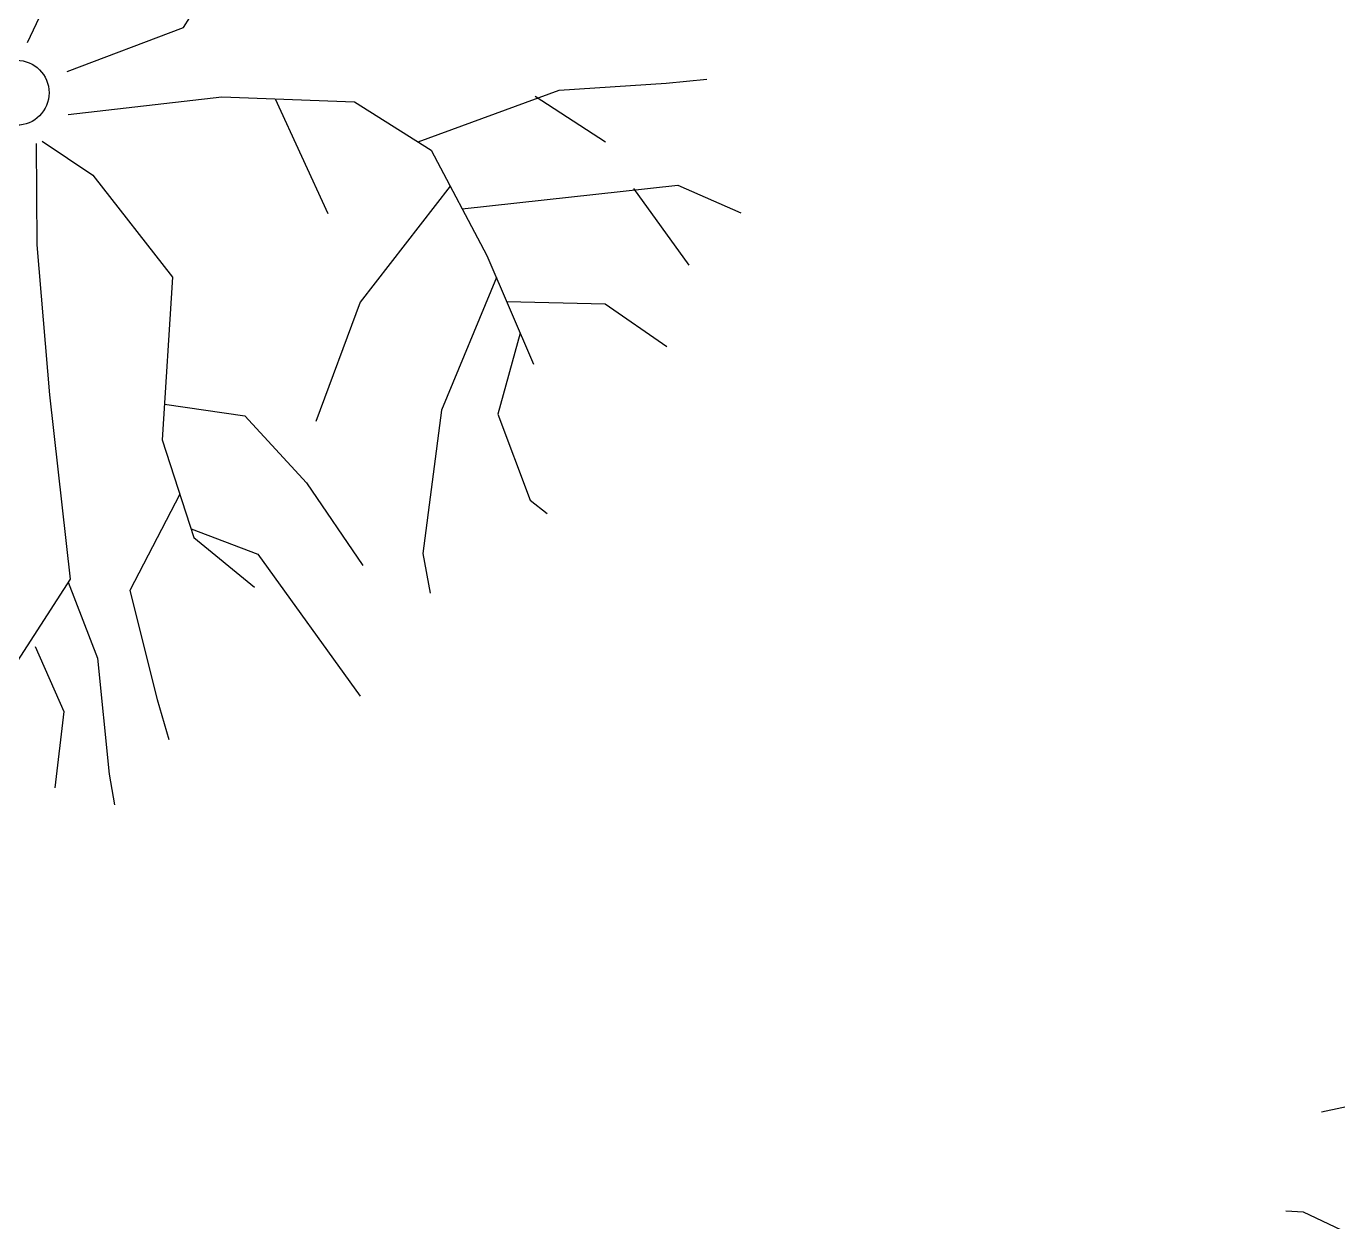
# Model space of a CAD drawing. Header units: inches. Extents: x 99023 to 109265, y 17199 to 18675.
# Drawn here: x 99647.7 to 99662.35, y 18109.16 to 18122.51 of the extents above; entities that cross this region are included whole.
import ezdxf

# ---------------------------------------------------------------- set-up
doc = ezdxf.new("R2010")
doc.units = ezdxf.units.IN
doc.layers.get('0').update_dxf_attribs({"color": 255})
doc.layers.add('HAT', color=8, linetype='Continuous')

# ---------------------------------------------------------------- blocks, each defined once
blk = doc.blocks.new('z_115')
at = {"color": 86, "linetype": 'Continuous'}
for p, q in [((-412.1, 244.05), (-450.91, 235.72)), ((-461.08, 179.35), (-470.93, 179.99)), ((-424.42, 162.06), (-461.08, 179.35)), ((125.97, -24.34), (166.94, 40.36)), ((38.09, -32.86), (61.6, 16.98)), ((60.54, -49.19), (125.97, -24.34)), ((337.57, -59.57), (397.94, -55.73)), ((397.94, -55.73), (420.73, -53.48)), ((61.06, -73.29), (147.53, -63.41)), ((147.53, -63.41), (222.38, -66.3)), ((177.56, -64.57), (207.29, -129.07)), ((222.38, -66.3), (265.5, -93.52)), ((258.08, -88.83), (337.57, -59.57)), ((324.02, -63.09), (363.75, -88.71)), ((46.36, -88.38), (74.84, -107.61)), ((43.03, -89.66), (43.43, -146.68)), ((265.5, -93.52), (296.91, -152.77)), ((74.84, -107.61), (119.81, -164.94)), ((276.16, -113.63), (225.46, -179.03)), ((282.94, -126.42), (404.4, -113.06)), ((379.46, -114.98), (410.57, -158.21)), ((404.4, -113.06), (439.83, -128.75)), ((43.43, -146.68), (50.51, -231.24)), ((296.91, -152.77), (323.09, -213.94)), ((119.81, -164.94), (113.96, -256.54)), ((302.21, -165.14), (271.35, -239.88)), ((225.46, -179.03), (200.51, -246.29)), ((308.03, -178.75), (363.44, -179.99)), ((363.44, -179.99), (398.25, -204.01)), ((315.59, -196.42), (303.07, -242.13)), ((50.51, -231.24), (62.22, -335)), ((115.24, -236.55), (160.47, -243.09)), ((160.47, -243.09), (195.27, -280.88)), ((271.35, -239.88), (260.88, -320.59)), ((303.07, -242.13), (321.25, -290.49)), ((113.96, -256.54), (131.83, -311.63)), ((123.91, -287.21), (95.79, -341.41)), ((195.27, -280.88), (227, -327.32)), ((321.25, -290.49), (330.79, -298.17)), ((130.23, -306.72), (167.86, -320.91)), ((131.83, -311.63), (166.01, -339.49)), ((167.86, -320.91), (225.46, -400.98)), ((260.88, -320.59), (264.88, -343.01)), ((62.22, -335), (6.47, -421.16)), ((61.06, -336.79), (77.62, -379.52)), ((95.79, -341.41), (111.19, -402.9)), ((42.51, -372.98), (58.52, -409.63)), ((77.62, -379.52), (84.08, -444.86)), ((111.19, -402.9), (117.66, -425.32)), ((58.52, -409.63), (53.59, -452.55)), ((84.08, -444.86), (87.16, -462.15))]:
    blk.add_line(p, q, dxfattribs=at)
at = {"color": 33, "linetype": 'Continuous'}
blk.add_circle((31.95, -61.09), 18.32, dxfattribs=at)

msp = doc.modelspace()

# ---------------------------------------------------------------- hatches: boundary and pattern name
at = {"layer": 'HAT', "linetype": 'ByBlock'}
h = msp.add_hatch(dxfattribs=at)
h.set_pattern_fill('ANSI37', color=256, scale=15)
h.set_pattern_definition([(45, (-251813.3967, -54534.0869), (-1.325825215, 1.325825215), []), (135, (-251813.3967, -54534.0869), (-1.325825215, -1.325825215), [])])
h.paths.add_polyline_path([(99572.56989581, 17979.43877382), (99587.56989581, 17979.43877382), (99587.56989581, 17988.43877382), (99572.56989581, 17988.43877382)])
edge = h.paths.add_edge_path()
edge.add_arc((99767.56989581, 18066.43877382), 6, 0, 360)
edge = h.paths.add_edge_path()
edge.add_arc((99611.56989581, 18066.43877382), 6, 0, 360)
edge = h.paths.add_edge_path()
edge.add_arc((99767.56989581, 18175.93877382), 6, 0, 360)
edge = h.paths.add_edge_path()
edge.add_arc((99611.56989581, 18175.93877382), 6, 0, 360)
edge = h.paths.add_edge_path()
edge.add_arc((100139.56989581, 17926.60544049), 6, 0, 360)
edge = h.paths.add_edge_path()
edge.add_arc((100139.56989581, 17769.43877382), 6, 0, 360)
edge = h.paths.add_edge_path()
edge.add_arc((99914.78482924, 17769.43877382), 6, 0, 360)
edge = h.paths.add_edge_path()
edge.add_arc((100057.06989581, 17851.93877382), 6, 0, 360)
edge = h.paths.add_edge_path()
edge.add_arc((99934.10840987, 17851.93877382), 6, 0, 360)
edge = h.paths.add_edge_path()
edge.add_arc((99835.06989581, 17851.93877382), 6, 0, 360)
h.paths.add_polyline_path([(100061.56989581, 17979.43877382), (100043.56989581, 17979.43877382), (100043.56989581, 17988.43877382), (100061.56989581, 17988.43877382)])
h.paths.add_polyline_path([(99920.60840987, 17979.43877382), (99938.60840987, 17979.43877382), (99938.60840987, 17988.43877382), (99920.60840987, 17988.43877382)])
h.paths.add_polyline_path([(99755.56989581, 17979.43877382), (99770.56989581, 17979.43877382), (99770.56989581, 17988.43877382), (99755.56989581, 17988.43877382)])
h.paths.add_polyline_path([(99572.56989581, 17847.43877382), (99587.56989581, 17847.43877382), (99587.56989581, 17856.43877382), (99572.56989581, 17856.43877382)])
h.paths.add_polyline_path([(99755.56989581, 17862.43877382), (99755.56989581, 17847.43877382), (99764.56989581, 17847.43877382), (99764.56989581, 17862.43877382)])
h.paths.add_polyline_path([(100052.56989581, 18261.43877382), (100052.56989581, 18243.43877382), (100061.56989581, 18243.43877382), (100061.56989581, 18261.43877382)])
h.paths.add_polyline_path([(99929.60840987, 18261.43877382), (99929.60840987, 18243.43877382), (99938.60840987, 18243.43877382), (99938.60840987, 18261.43877382)])
h.paths.add_polyline_path([(99755.56989581, 18258.43877382), (99755.56989581, 18243.43877382), (99764.56989581, 18243.43877382), (99764.56989581, 18258.43877382)])
h.paths.add_polyline_path([(99671.56989581, 18258.43877382), (99671.56989581, 18243.43877382), (99680.56989581, 18243.43877382), (99680.56989581, 18258.43877382)])
h.paths.add_polyline_path([(99488.56989581, 18258.43877382), (99488.56989581, 18243.43877382), (99497.56989581, 18243.43877382), (99497.56989581, 18258.43877382)])
h.paths.add_polyline_path([(99374.56989581, 18171.43877382), (99392.56989581, 18171.43877382), (99392.56989581, 18180.43877382), (99374.56989581, 18180.43877382)])
h.paths.add_polyline_path([(99383.56989581, 18006.43877382), (99383.56989581, 17991.43877382), (99392.56989581, 17991.43877382), (99392.56989581, 18006.43877382)])
h.paths.add_polyline_path([(99383.56989581, 17862.43877382), (99383.56989581, 17847.43877382), (99392.56989581, 17847.43877382), (99392.56989581, 17862.43877382)])
h.paths.add_polyline_path([(99197.56989581, 17862.43877382), (99197.56989581, 17847.43877382), (99206.56989581, 17847.43877382), (99206.56989581, 17862.43877382)])
h.paths.add_polyline_path([(99197.56989581, 18006.43877382), (99197.56989581, 17991.43877382), (99206.56989581, 17991.43877382), (99206.56989581, 18006.43877382)])
h.paths.add_polyline_path([(99197.56989581, 18189.43877382), (99197.56989581, 18171.43877382), (99206.56989581, 18171.43877382), (99206.56989581, 18189.43877382)])
h.paths.add_polyline_path([(99197.56989581, 18414.43877382), (99197.56989581, 18399.43877382), (99206.56989581, 18399.43877382), (99206.56989581, 18414.43877382)])
h.paths.add_polyline_path([(99488.56989581, 18405.43877382), (99503.56989581, 18405.43877382), (99503.56989581, 18414.43877382), (99488.56989581, 18414.43877382)])
h.paths.add_polyline_path([(99377.56989581, 18405.43877382), (99392.56989581, 18405.43877382), (99392.56989581, 18414.43877382), (99377.56989581, 18414.43877382)])
h.paths.add_polyline_path([(99665.56989581, 18405.43877382), (99680.56989581, 18405.43877382), (99680.56989581, 18414.43877382), (99665.56989581, 18414.43877382)])
h.paths.add_polyline_path([(99755.56989581, 18405.43877382), (99770.56989581, 18405.43877382), (99770.56989581, 18414.43877382), (99755.56989581, 18414.43877382)])
h.paths.add_polyline_path([(100046.56989581, 18405.43877382), (100061.56989581, 18405.43877382), (100061.56989581, 18414.43877382), (100046.56989581, 18414.43877382)])
h.paths.add_polyline_path([(99923.60840987, 18405.43877382), (99938.60840987, 18405.43877382), (99938.60840987, 18414.43877382), (99923.60840987, 18414.43877382)])

# ---------------------------------------------------------------- block references
at = {"xscale": 0.01982994797082152, "yscale": 0.01982994797082152, "zscale": 0.01982994797082152}
for p in [(99646.95711259, 18122.97788873), (99671.10735228, 18105.70704745)]:
    msp.add_blockref('z_115', p, dxfattribs=at)

doc.saveas('drawing.dxf')
